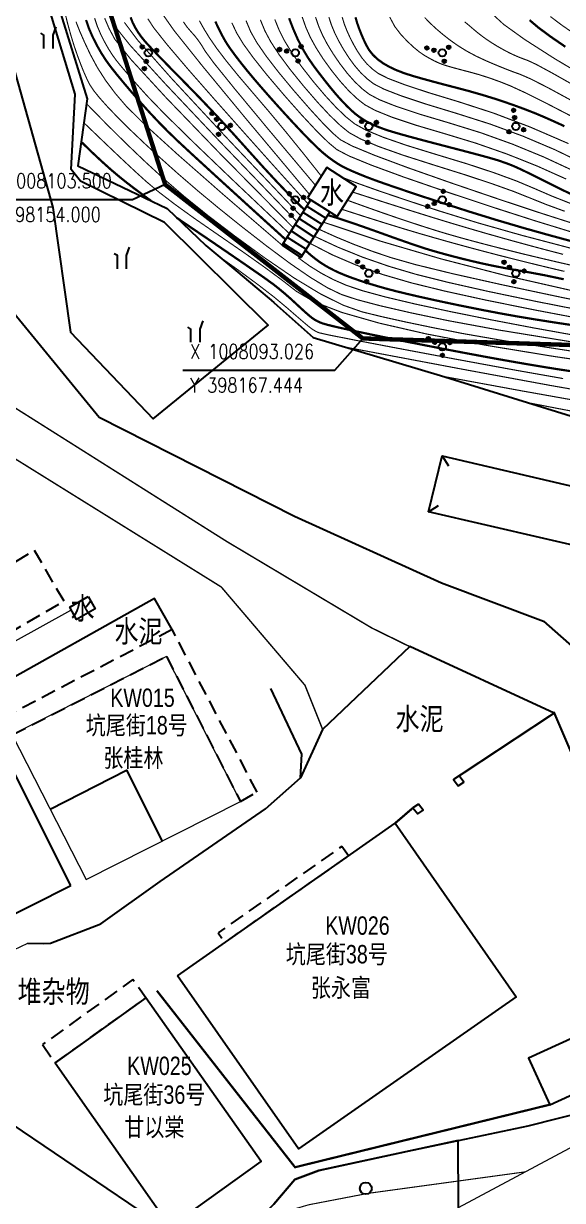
# Model space of a CAD drawing. Extents: x 396500 to 398250, y 1005980 to 1008200.
# Drawn here: x 398144.4 to 398181, y 1008034.4 to 1008114.5 of the extents above; entities that cross this region are included whole.
import ezdxf
from ezdxf.enums import TextEntityAlignment as Align

# ---------------------------------------------------------------- set-up
doc = ezdxf.new("R2010")
doc.units = 0
doc.header["$LTSCALE"] = 0.5
doc.linetypes.add('X3', pattern=[5, 4, -1])
doc.linetypes.add('X5', pattern=[3, 2, -1])
doc.layers.get('0').update_dxf_attribs({"linetype": 'CONTINUOUS'})
doc.layers.add('ASSIST', color=7, linetype='CONTINUOUS', plot=False)
for name, color, linetype in [('DGX', 2, 'CONTINUOUS'), ('DLSS', 4, 'CONTINUOUS'), ('DMTZ', 3, 'CONTINUOUS'), ('JMD', 6, 'CONTINUOUS'), ('SXSS', 5, 'CONTINUOUS'), ('ZBTZ', 3, 'CONTINUOUS'), ('权属人', 160, 'CONTINUOUS'), ('用地红线', 1, 'CONTINUOUS'), ('编号', 90, 'CONTINUOUS'), ('门牌号', 1, 'CONTINUOUS')]:
    doc.layers.add(name, color=color, linetype=linetype)
doc.styles.add('HZ', font='rs.shx', dxfattribs={"width": 0.8, "bigfont": 'hztxt.shx'})
doc.styles.add('细等线体', font='长等线体_0.TTF', dxfattribs={"width": 0.8})
doc.linetypes.add('10421', pattern='A,2,[150,AAA.SHX,S=1,R=0,X=0,Y=1],1e-11', length=2)
doc.linetypes.add('10422', pattern='A,2,[150,AAA.SHX,S=1,R=0,X=0,Y=1],2,[177,AAA.SHX,S=1,R=0,X=0,Y=0.8],1e-09', length=4)
doc.linetypes.add('1161', pattern='A,0,[149,AAA.SHX,S=0.15,R=0,X=0,Y=0],-1.6', length=1.6)
doc.linetypes.add('443', pattern='A,5,[169,AAA.SHX,S=0.83,R=0,X=0,Y=0],5', length=10)

# ---------------------------------------------------------------- blocks, each defined once
blk = doc.blocks.new('*U110')
at = {"linetype": 'Continuous'}
for points in [[(-0.25, 2.2), (-0.24, 2.12), (-0.24, 2.28)], [(-0.24, 2.28), (-0.2, 2.05), (-0.2, 2.35)], [(-0.2, 2.05), (-0.24, 2.28), (-0.24, 2.12)], [(-0.2, 2.35), (-0.15, 2), (-0.15, 2.4)], [(-0.15, 2), (-0.2, 2.35), (-0.2, 2.05)], [(-0.15, 2.4), (-0.08, 1.96), (-0.08, 2.44)], [(-0.08, 1.96), (-0.15, 2.4), (-0.15, 2)], [(-0.08, 2.44), (0, 1.95), (0, 2.45)], [(0, 1.95), (-0.08, 2.44), (-0.08, 1.96)], [(0, 2.45), (0.08, 1.96), (0.08, 2.44)], [(0.08, 1.96), (0, 2.45), (0, 1.95)], [(0.08, 2.44), (0.15, 2), (0.15, 2.4)], [(0.15, 2), (0.08, 2.44), (0.08, 1.96)], [(0.15, 2.4), (0.2, 2.05), (0.2, 2.35)], [(0.2, 2.05), (0.15, 2.4), (0.15, 2)], [(0.2, 2.35), (0.24, 2.12), (0.24, 2.28)], [(0.24, 2.12), (0.2, 2.35), (0.2, 2.05)], [(0.25, 2.2), (0.24, 2.28), (0.24, 2.12)]]:
    blk.add_solid(points, dxfattribs=at)
blk = doc.blocks.new('*U109')
at = {"linetype": 'Continuous'}
for points in [[(-0.25, 1.2), (-0.24, 1.12), (-0.24, 1.28)], [(-0.24, 1.28), (-0.2, 1.05), (-0.2, 1.35)], [(-0.2, 1.05), (-0.24, 1.28), (-0.24, 1.12)], [(-0.2, 1.35), (-0.15, 1), (-0.15, 1.4)], [(-0.15, 1), (-0.2, 1.35), (-0.2, 1.05)], [(-0.15, 1.4), (-0.08, 0.96), (-0.08, 1.44)], [(-0.08, 0.96), (-0.15, 1.4), (-0.15, 1)], [(-0.08, 1.44), (0, 0.95), (0, 1.45)], [(0, 0.95), (-0.08, 1.44), (-0.08, 0.96)], [(0, 1.45), (0.08, 0.96), (0.08, 1.44)], [(0.08, 0.96), (0, 1.45), (0, 0.95)], [(0.08, 1.44), (0.15, 1), (0.15, 1.4)], [(0.15, 1), (0.08, 1.44), (0.08, 0.96)], [(0.15, 1.4), (0.2, 1.05), (0.2, 1.35)], [(0.2, 1.05), (0.15, 1.4), (0.15, 1)], [(0.2, 1.35), (0.24, 1.12), (0.24, 1.28)], [(0.24, 1.12), (0.2, 1.35), (0.2, 1.05)], [(0.25, 1.2), (0.24, 1.28), (0.24, 1.12)]]:
    blk.add_solid(points, dxfattribs=at)
blk = doc.blocks.new('*U108')
at = {"linetype": 'Continuous'}
for points in [[(-1.25, -0.6), (-1.24, -0.68), (-1.24, -0.52)], [(-1.24, -0.52), (-1.2, -0.75), (-1.2, -0.45)], [(-1.2, -0.75), (-1.24, -0.52), (-1.24, -0.68)], [(-1.2, -0.45), (-1.15, -0.8), (-1.15, -0.4)], [(-1.15, -0.8), (-1.2, -0.45), (-1.2, -0.75)], [(-1.15, -0.4), (-1.08, -0.84), (-1.08, -0.36)], [(-1.08, -0.84), (-1.15, -0.4), (-1.15, -0.8)], [(-1.08, -0.36), (-1, -0.85), (-1, -0.35)], [(-1, -0.85), (-1.08, -0.36), (-1.08, -0.84)], [(-1, -0.35), (-0.92, -0.84), (-0.92, -0.36)], [(-0.92, -0.84), (-1, -0.35), (-1, -0.85)], [(-0.92, -0.36), (-0.85, -0.8), (-0.85, -0.4)], [(-0.85, -0.8), (-0.92, -0.36), (-0.92, -0.84)], [(-0.85, -0.4), (-0.8, -0.75), (-0.8, -0.45)], [(-0.8, -0.75), (-0.85, -0.4), (-0.85, -0.8)], [(-0.8, -0.45), (-0.76, -0.68), (-0.76, -0.52)], [(-0.76, -0.68), (-0.8, -0.45), (-0.8, -0.75)], [(-0.75, -0.6), (-0.76, -0.52), (-0.76, -0.68)]]:
    blk.add_solid(points, dxfattribs=at)
blk = doc.blocks.new('*U107')
at = {"linetype": 'Continuous'}
for points in [[(0.75, -0.6), (0.76, -0.68), (0.76, -0.52)], [(0.76, -0.52), (0.8, -0.75), (0.8, -0.45)], [(0.8, -0.75), (0.76, -0.52), (0.76, -0.68)], [(0.8, -0.45), (0.85, -0.8), (0.85, -0.4)], [(0.85, -0.8), (0.8, -0.45), (0.8, -0.75)], [(0.85, -0.4), (0.92, -0.84), (0.92, -0.36)], [(0.92, -0.84), (0.85, -0.4), (0.85, -0.8)], [(0.92, -0.36), (1, -0.85), (1, -0.35)], [(1, -0.85), (0.92, -0.36), (0.92, -0.84)], [(1, -0.35), (1.08, -0.84), (1.08, -0.36)], [(1.08, -0.84), (1, -0.35), (1, -0.85)], [(1.08, -0.36), (1.15, -0.8), (1.15, -0.4)], [(1.15, -0.8), (1.08, -0.36), (1.08, -0.84)], [(1.15, -0.4), (1.2, -0.75), (1.2, -0.45)], [(1.2, -0.75), (1.15, -0.4), (1.15, -0.8)], [(1.2, -0.45), (1.24, -0.68), (1.24, -0.52)], [(1.24, -0.68), (1.2, -0.45), (1.2, -0.75)], [(1.25, -0.6), (1.24, -0.52), (1.24, -0.68)]]:
    blk.add_solid(points, dxfattribs=at)
blk = doc.blocks.new('gc160')
for centre, radius in [((0, 2.2), 0.25), ((0, 0), 0.5), ((0, 1.2), 0.25), ((-1, -0.6), 0.25), ((1, -0.6), 0.25)]:
    blk.add_circle(centre, radius)
at = {"linetype": 'Continuous'}
for name in ['*U110', '*U109', '*U108', '*U107']:
    blk.add_blockref(name, (0, 0), dxfattribs=at)
blk = doc.blocks.new('gc246')
at = {"flags": 128}
for points in [[(1.22, 3.35), (0.81, 2.22), (0.81, 0.42)], [(-0.39, 0.42), (-0.39, 2.22), (-0.83, 2.47)]]:
    blk.add_lwpolyline(points, dxfattribs=at)
blk = doc.blocks.new('gc326')
blk.add_circle((0, 0), 0.8)

msp = doc.modelspace()

# ---------------------------------------------------------------- linework, layer by layer
at = {"layer": 'ASSIST', "linetype": '1161', "flags": 128}
for points in [[(398216.705, 1008200), (398212.651, 1008194.876), (398210.704, 1008192.98), (398209.04, 1008191.557), (398201.097, 1008184.784), (398196.587, 1008181.774), (398194.58, 1008180.802), (398187.978, 1008178.623), (398186.739, 1008177.766), (398185.526, 1008176.671), (398181.653, 1008171.569), (398180.152, 1008168.906), (398177.324, 1008166.139), (398171.417, 1008161.679), (398168.251, 1008159.176), (398160.484, 1008152.8), (398158.629, 1008151.278), (398156.078, 1008149.446), (398153.304, 1008147.532), (398151.027, 1008146.028), (398150.022, 1008145.363), (398148.582, 1008144.135), (398145.728, 1008141.519), (398144.449, 1008140.05), (398143.396, 1008138.776), (398141.09, 1008135.585), (398139.553, 1008132.764), (398138.57, 1008130.702), (398138.009, 1008129.245), (398137.855, 1008128.442), (398138.261, 1008126.37), (398139.118, 1008123.8), (398140.316, 1008122.571), (398141.629, 1008121.756), (398142.617, 1008121.535), (398144.433, 1008123.008), (398145.863, 1008118.405), (398146.667, 1008115.815), (398148.684, 1008109.323), (398148.059, 1008104.783), (398154.146, 1008101.865), (398156.766, 1008099.342), (398158.798, 1008097.643), (398160.232, 1008096.445), (398161.211, 1008095.627), (398162.435, 1008094.543), (398164.062, 1008093.083), (398172.744, 1008090.495), (398186.538, 1008086.219), (398189.009, 1008089.427), (398197.806, 1008091.264), (398207.339, 1008087.566), (398208.075, 1008081.941), (398214.2, 1008078.443), (398215.429, 1008076.239), (398216.871, 1008076.723), (398218.266, 1008077.861), (398219.14, 1008075.643), (398217.745, 1008074.505), (398216.629, 1008074.088), (398220.412, 1008067.307), (398222.536, 1008062.541), (398224.211, 1008058.784), (398226.599, 1008056.4), (398227.914, 1008055.087), (398228.297, 1008054.705), (398229.691, 1008053.313), (398230.39, 1008052.616), (398231.171, 1008051.836), (398236.561, 1008046.456), (398241.976, 1008042.394), (398244.633, 1008040.525), (398247.818, 1008038.295), (398249.935, 1008037.459), (398250, 1008039.876)], [(398250, 1008029.204), (398250, 1008029.204), (398247.439, 1008030.64), (398246.136, 1008031.353), (398245.174, 1008031.842), (398243.374, 1008032.507), (398241.734, 1008032.765), (398240.545, 1008032.871), (398238.665, 1008033.079), (398237.058, 1008033.492), (398232.685, 1008035.739), (398230.967, 1008037.1), (398229.25, 1008039.153), (398228.462, 1008041.432), (398227.865, 1008044.135), (398227.34, 1008045.656), (398222.859, 1008049.906), (398219.879, 1008051.666), (398217.808, 1008053.028), (398215.791, 1008054.496), (398213.346, 1008056.482), (398210.823, 1008058.071), (398206.62, 1008058.955), (398203.368, 1008060.059), (398198.873, 1008061.49), (398196.678, 1008061.13), (398195.617, 1008060.59), (398194.682, 1008059.995), (398193.893, 1008059.259), (398193.543, 1008058.891), (398193.278, 1008058.358), (398193.162, 1008056.925), (398193.534, 1008054.236), (398194.937, 1008050.574), (398195.654, 1008047.758), (398195.553, 1008046.991), (398195.152, 1008046.2), (398193.901, 1008045.77), (398192.505, 1008044.14), (398191.229, 1008043.037), (398194.485, 1008040.838), (398203.25, 1008029.709), (398203.05, 1008026.98), (398198.84, 1008019.837), (398184.878, 1008014.428), (398179.909, 1008015.305), (398175.878, 1008017.179), (398174.009, 1008018.592), (398173.959, 1008033.883), (398173.937, 1008038.445), (398164.448, 1008036.402), (398162.815, 1008035.79), (398161.396, 1008034.12), (398158.745, 1008031.52), (398153.078, 1008025.174), (398148.398, 1008020.817), (398140.796, 1008013.669), (398134.18, 1008009.874), (398130.27, 1008006.914), (398128.683, 1008005.608), (398125.65, 1008005.655), (398121.828, 1008007.46), (398116.376, 1008010.023), (398113.44, 1008011.324), (398111.332, 1008011.876), (398110.067, 1008011.791), (398108.917, 1008011.365), (398106.156, 1008007.471), (398104.47, 1008004.014), (398102.859, 1008001.62), (398102.651, 1008001.311), (398111.848, 1008000.848), (398118.342, 1008000)]]:
    msp.add_lwpolyline(points, dxfattribs=at)
msp.add_lwpolyline([(398140.948, 1008120.86), (398141.566, 1008118.957), (398146.362, 1008101.943), (398147.554, 1008093.455), (398153.188, 1008087.558), (398161.017, 1008093.937), (398153.946, 1008100.924), (398148.249, 1008103.732), (398147.594, 1008104.526), (398147.886, 1008109.648), (398144.258, 1008121.653)], close=True, dxfattribs=at)
at = {"layer": 'ASSIST', "linetype": 'Continuous', "flags": 128}
msp.add_lwpolyline([(398161.952, 1008099.376), (398163.913, 1008102.459), (398165.203, 1008101.639), (398163.23, 1008098.544)], close=True, dxfattribs=at)
at = {"layer": 'DGX', "linetype": 'Continuous', "const_width": 0.075, "flags": 128}
for points in [[(398181.605, 1008092.801), (398176.735, 1008093.594), (398173.236, 1008094.24), (398170.672, 1008094.779), (398168.609, 1008095.256), (398167.047, 1008095.669), (398165.987, 1008096.02), (398165.062, 1008096.465), (398163.906, 1008097.163), (398162.519, 1008098.115), (398160.901, 1008099.319), (398159.225, 1008100.624), (398157.665, 1008101.876), (398156.22, 1008103.076), (398154.892, 1008104.222), (398153.682, 1008105.302), (398152.596, 1008106.299), (398151.633, 1008107.214), (398150.793, 1008108.047), (398150.09, 1008108.781), (398149.536, 1008109.4), (398149.131, 1008109.904), (398148.875, 1008110.292), (398148.686, 1008110.664), (398148.483, 1008111.119), (398148.265, 1008111.657), (398148.033, 1008112.278), (398147.798, 1008112.964), (398147.573, 1008113.7), (398147.359, 1008114.483), (398147.154, 1008115.316)], [(398161.952, 1008099.376), (398157.908, 1008102.861), (398154.794, 1008105.597), (398152.611, 1008107.585), (398151.359, 1008108.825), (398150.615, 1008109.694), (398149.958, 1008110.572), (398149.389, 1008111.459), (398148.908, 1008112.355), (398148.507, 1008113.202), (398148.183, 1008113.943), (398147.935, 1008114.578)], [(398149.2, 1008114.823), (398149.383, 1008114.271), (398149.616, 1008113.728), (398149.876, 1008113.212), (398150.14, 1008112.743), (398150.408, 1008112.32), (398150.681, 1008111.944), (398151.018, 1008111.529), (398151.48, 1008110.988), (398152.065, 1008110.323), (398152.775, 1008109.532), (398153.959, 1008108.306), (398155.966, 1008106.335), (398158.797, 1008103.62), (398162.451, 1008100.161)], [(398149.885, 1008114.818), (398150.182, 1008114.126), (398150.574, 1008113.391), (398151.663, 1008112.022), (398154.049, 1008109.428), (398157.73, 1008105.609), (398162.708, 1008100.564)], [(398150.518, 1008114.618), (398150.708, 1008114.113), (398151.633, 1008112.958), (398153.984, 1008110.382), (398157.761, 1008106.386), (398162.964, 1008100.968)], [(398151.228, 1008114.531), (398152.129, 1008113.326), (398154.428, 1008110.731), (398158.126, 1008106.746), (398163.221, 1008101.371)], [(398163.732, 1008102.175), (398162.594, 1008103.431), (398161.167, 1008105.019), (398159.451, 1008106.941), (398157.447, 1008109.195), (398155.546, 1008111.36), (398154.142, 1008113.012), (398153.234, 1008114.153), (398152.822, 1008114.783)], [(398163.828, 1008102.819), (398159.581, 1008107.88), (398156.501, 1008111.608), (398154.589, 1008114.004), (398153.845, 1008115.068)], [(398164.226, 1008103.446), (398161.09, 1008107.173), (398158.792, 1008109.94), (398157.33, 1008111.75), (398156.706, 1008112.6), (398156.491, 1008112.962), (398156.259, 1008113.303), (398156.008, 1008113.625), (398155.739, 1008113.926), (398155.476, 1008114.234), (398155.243, 1008114.574)], [(398164.625, 1008104.074), (398163.385, 1008105.635), (398162.197, 1008107.1), (398161.059, 1008108.468), (398159.973, 1008109.738), (398158.993, 1008110.887), (398158.176, 1008111.891), (398157.52, 1008112.75), (398157.026, 1008113.464), (398156.645, 1008114.081), (398156.329, 1008114.648)], [(398181.888, 1008113.723), (398180.943, 1008114.378), (398180.212, 1008114.933)], [(398193.961, 1008090.461), (398187.07, 1008091.396), (398181.495, 1008092.189), (398177.236, 1008092.842), (398174.293, 1008093.352), (398172.147, 1008093.775), (398170.281, 1008094.164), (398168.694, 1008094.518), (398167.387, 1008094.838), (398166.097, 1008095.295), (398164.562, 1008096.061), (398162.783, 1008097.136), (398160.759, 1008098.52), (398158.726, 1008100.006), (398156.918, 1008101.386), (398155.334, 1008102.661), (398153.975, 1008103.83), (398152.707, 1008104.991), (398151.395, 1008106.242), (398150.04, 1008107.582), (398148.641, 1008109.012)], [(398192.463, 1008090.148), (398186.069, 1008090.985), (398180.489, 1008091.794), (398175.723, 1008092.577), (398171.77, 1008093.333), (398168.558, 1008094.07), (398166.015, 1008094.799), (398164.141, 1008095.517), (398162.936, 1008096.227), (398161.952, 1008096.994), (398160.744, 1008097.886), (398159.311, 1008098.903), (398157.653, 1008100.045), (398156.017, 1008101.177), (398154.65, 1008102.162), (398153.552, 1008103.002), (398152.723, 1008103.695), (398151.935, 1008104.412), (398150.963, 1008105.32), (398149.805, 1008106.421), (398148.462, 1008107.713)], [(398181.548, 1008099.18), (398178.244, 1008100.049), (398175.271, 1008100.892), (398172.628, 1008101.708), (398170.356, 1008102.453), (398168.496, 1008103.084), (398167.048, 1008103.601), (398166.012, 1008104.004)], [(398181.881, 1008096.233), (398177.192, 1008097.299), (398172.775, 1008098.439), (398168.63, 1008099.654), (398164.758, 1008100.942)], [(398183.118, 1008094.782), (398179.236, 1008095.546), (398175.93, 1008096.237), (398173.198, 1008096.854), (398171.042, 1008097.397), (398169.209, 1008097.939), (398167.449, 1008098.551), (398165.761, 1008099.233), (398164.146, 1008099.985)], [(398185.461, 1008094.923), (398181.027, 1008095.809), (398176.884, 1008096.687), (398173.558, 1008097.433), (398171.047, 1008098.047), (398169.352, 1008098.529), (398168.081, 1008098.961), (398166.84, 1008099.428), (398165.631, 1008099.929), (398164.452, 1008100.463)], [(398183.083, 1008094.218), (398179.186, 1008094.956), (398175.83, 1008095.633), (398173.016, 1008096.251), (398170.743, 1008096.809), (398168.81, 1008097.374), (398167.015, 1008098.011), (398165.358, 1008098.722), (398163.84, 1008099.506)], [(398181.076, 1008090.295), (398177.762, 1008090.88), (398173.673, 1008091.633), (398169.74, 1008092.373), (398166.893, 1008092.916), (398165.134, 1008093.263), (398164.461, 1008093.414), (398164.333, 1008093.47), (398164.207, 1008093.535), (398164.083, 1008093.608), (398163.961, 1008093.689), (398163.765, 1008093.842), (398163.418, 1008094.133), (398162.92, 1008094.561), (398162.271, 1008095.126), (398161.422, 1008095.832), (398160.324, 1008096.682), (398158.978, 1008097.676), (398157.383, 1008098.814)], [(398196.926, 1008091.08), (398193.911, 1008091.428), (398190.898, 1008091.818), (398187.887, 1008092.251), (398184.879, 1008092.727), (398181.911, 1008093.232), (398179.02, 1008093.752), (398176.206, 1008094.288), (398173.47, 1008094.839), (398171.001, 1008095.371), (398168.988, 1008095.848), (398167.433, 1008096.271), (398166.335, 1008096.64), (398165.477, 1008097.014), (398164.643, 1008097.452), (398163.833, 1008097.955), (398163.047, 1008098.522)], [(398190.205, 1008088.596), (398188.945, 1008088.664), (398187.802, 1008088.734), (398186.777, 1008088.806), (398185.868, 1008088.881), (398184.012, 1008089.158), (398180.142, 1008089.84), (398174.26, 1008090.925), (398166.365, 1008092.415)], [(398189.077, 1008088.272), (398188.283, 1008088.185), (398187.545, 1008088.131), (398186.863, 1008088.112), (398186.237, 1008088.126), (398184.955, 1008088.295), (398182.306, 1008088.737), (398178.291, 1008089.453), (398172.908, 1008090.444)], [(398188.92, 1008087.853), (398188.309, 1008087.647), (398187.745, 1008087.499), (398187.228, 1008087.409), (398186.758, 1008087.377), (398186.279, 1008087.388), (398185.732, 1008087.427), (398185.118, 1008087.494), (398184.436, 1008087.588), (398183.54, 1008087.736), (398182.283, 1008087.963), (398180.664, 1008088.269), (398178.684, 1008088.654)]]:
    msp.add_lwpolyline(points, dxfattribs=at)
for points, elevation in [([(398176.22, 1008115.143), (398177.034, 1008114.397), (398178.452, 1008113.377), (398180.475, 1008112.082), (398183.103, 1008110.513)], 37), ([(398158.539, 1008114.507), (398158.863, 1008113.817), (398159.316, 1008113.07), (398160.01, 1008112.111), (398160.945, 1008110.938), (398162.122, 1008109.552), (398163.317, 1008108.203), (398164.307, 1008107.143), (398165.092, 1008106.37), (398165.671, 1008105.885), (398166.497, 1008105.449), (398168.022, 1008104.822), (398170.246, 1008104.004), (398173.168, 1008102.996), (398176.283, 1008101.959), (398179.085, 1008101.058), (398181.575, 1008100.292)], 30.5), ([(398159.502, 1008114.656), (398159.823, 1008113.89), (398160.249, 1008113.143), (398160.883, 1008112.225), (398161.723, 1008111.135), (398162.771, 1008109.874), (398163.832, 1008108.657), (398164.712, 1008107.696), (398165.409, 1008106.993), (398165.925, 1008106.547), (398166.717, 1008106.124), (398168.245, 1008105.491), (398170.507, 1008104.647), (398173.505, 1008103.592), (398176.689, 1008102.506), (398179.513, 1008101.569), (398181.975, 1008100.781)], 31), ([(398160.479, 1008114.706), (398160.784, 1008113.963), (398161.183, 1008113.216), (398161.755, 1008112.339), (398162.501, 1008111.333), (398163.421, 1008110.197), (398164.369, 1008109.099), (398165.203, 1008108.204), (398165.922, 1008107.514), (398166.526, 1008107.027), (398167.294, 1008106.602), (398168.505, 1008106.095), (398170.16, 1008105.506), (398172.258, 1008104.835), (398174.408, 1008104.161), (398176.22, 1008103.561), (398177.693, 1008103.035), (398178.828, 1008102.584), (398179.901, 1008102.15), (398181.187, 1008101.679)], 31.5), ([(398161.46, 1008114.735), (398161.745, 1008114.036), (398162.117, 1008113.288), (398162.628, 1008112.453), (398163.279, 1008111.53), (398164.07, 1008110.52), (398164.892, 1008109.548), (398165.637, 1008108.743), (398166.305, 1008108.103), (398166.895, 1008107.629), (398167.659, 1008107.204), (398168.843, 1008106.714), (398170.45, 1008106.157), (398172.478, 1008105.534), (398174.572, 1008104.898), (398176.377, 1008104.302), (398177.893, 1008103.746), (398179.12, 1008103.23), (398180.282, 1008102.726), (398181.603, 1008102.202)], 32), ([(398181.283, 1008103.874), (398179.292, 1008104.766), (398177.247, 1008105.579), (398175.146, 1008106.313), (398172.991, 1008106.968), (398171.015, 1008107.552), (398169.454, 1008108.075), (398168.307, 1008108.537), (398167.574, 1008108.937), (398167.039, 1008109.36), (398166.482, 1008109.892), (398165.906, 1008110.531), (398165.308, 1008111.278), (398164.744, 1008112.061), (398164.267, 1008112.807), (398163.878, 1008113.515), (398163.577, 1008114.186), (398163.326, 1008114.9)], 33), ([(398181.834, 1008104.411), (398179.748, 1008105.379), (398177.628, 1008106.25), (398175.473, 1008107.025), (398173.283, 1008107.703), (398171.291, 1008108.296), (398169.726, 1008108.817), (398168.591, 1008109.266), (398167.884, 1008109.643), (398167.39, 1008110.028), (398166.894, 1008110.502), (398166.397, 1008111.064), (398165.897, 1008111.714), (398165.431, 1008112.394), (398165.034, 1008113.046), (398164.706, 1008113.669), (398164.448, 1008114.264), (398164.232, 1008114.896)], 33.5), ([(398182.607, 1008104.862), (398180.511, 1008105.872), (398178.344, 1008106.791), (398176.106, 1008107.617), (398173.799, 1008108.35), (398171.691, 1008108.991), (398170.054, 1008109.538), (398168.888, 1008109.991), (398168.193, 1008110.35), (398167.742, 1008110.697), (398167.306, 1008111.112), (398166.888, 1008111.597), (398166.486, 1008112.15), (398166.117, 1008112.728), (398165.8, 1008113.285), (398165.534, 1008113.824), (398165.319, 1008114.342), (398165.138, 1008114.892)], 34), ([(398181.446, 1008106.284), (398178.839, 1008107.411), (398176.351, 1008108.359), (398173.98, 1008109.129), (398171.904, 1008109.76), (398170.299, 1008110.291), (398169.165, 1008110.723), (398168.503, 1008111.057), (398168.093, 1008111.365), (398167.718, 1008111.723), (398167.379, 1008112.13), (398167.075, 1008112.586), (398166.804, 1008113.061), (398166.567, 1008113.525), (398166.362, 1008113.978), (398166.19, 1008114.42), (398166.045, 1008114.888)], 34.5), ([(398169.281, 1008114.891), (398169.63, 1008114.243), (398170.053, 1008113.691), (398170.499, 1008113.225), (398170.919, 1008112.832), (398171.311, 1008112.512), (398171.678, 1008112.266), (398172.015, 1008112.073), (398172.32, 1008111.912), (398172.595, 1008111.782), (398172.837, 1008111.685), (398173.122, 1008111.591), (398173.522, 1008111.474), (398174.036, 1008111.334), (398174.666, 1008111.17), (398175.357, 1008110.978), (398176.056, 1008110.756), (398176.763, 1008110.502), (398177.478, 1008110.218), (398178.469, 1008109.762), (398180.002, 1008108.996), (398182.079, 1008107.92)], 35.5), ([(398171.654, 1008114.871), (398172.021, 1008114.491), (398172.433, 1008114.106), (398172.89, 1008113.717), (398173.393, 1008113.322), (398173.939, 1008112.937), (398174.527, 1008112.575), (398175.159, 1008112.237), (398175.833, 1008111.922), (398176.5, 1008111.637), (398177.111, 1008111.387), (398177.667, 1008111.173), (398178.167, 1008110.994), (398178.876, 1008110.685), (398180.062, 1008110.08), (398181.722, 1008109.179)], 36), ([(398174.375, 1008114.575), (398174.65, 1008114.35), (398174.954, 1008114.089), (398175.275, 1008113.82), (398175.601, 1008113.569), (398175.929, 1008113.334), (398176.262, 1008113.117), (398176.59, 1008112.917), (398176.904, 1008112.736), (398177.203, 1008112.573), (398177.489, 1008112.428), (398177.772, 1008112.296), (398178.064, 1008112.171), (398178.365, 1008112.053), (398178.675, 1008111.942), (398179.247, 1008111.675), (398180.332, 1008111.089), (398181.932, 1008110.185)], 36.5), ([(398178.518, 1008036.311), (398167.831, 1008034.849), (398163.781, 1008034.071), (398161.849, 1008033.511), (398160.077, 1008032.61), (398158.936, 1008031.736)], 29)]:
    msp.add_lwpolyline(points, dxfattribs=dict(at, elevation=elevation))
at = {"layer": 'DGX', "color": 3, "linetype": 'Continuous', "lineweight": -2, "const_width": 0.15, "flags": 128}
for points in [[(398148.618, 1008114.696), (398148.817, 1008114.118), (398149.071, 1008113.535), (398149.359, 1008112.967), (398149.663, 1008112.435), (398149.983, 1008111.939), (398150.319, 1008111.48), (398150.698, 1008111.005), (398151.148, 1008110.46), (398151.669, 1008109.846), (398152.261, 1008109.162), (398152.895, 1008108.454), (398153.539, 1008107.768), (398154.194, 1008107.103), (398154.86, 1008106.46), (398155.822, 1008105.567), (398157.365, 1008104.152), (398159.489, 1008102.215), (398162.194, 1008099.757)], [(398151.648, 1008114.881), (398151.799, 1008114.498), (398151.978, 1008114.155), (398152.182, 1008113.824), (398152.41, 1008113.507), (398152.663, 1008113.202), (398153.03, 1008112.805), (398153.602, 1008112.207), (398154.379, 1008111.41), (398155.36, 1008110.413), (398156.442, 1008109.302), (398157.521, 1008108.164), (398158.596, 1008106.998), (398159.669, 1008105.804), (398160.71, 1008104.647), (398161.692, 1008103.589), (398162.614, 1008102.632), (398163.478, 1008101.775)], [(398148.283, 1008106.414), (398149.009, 1008105.71), (398149.668, 1008105.091), (398150.258, 1008104.56), (398150.78, 1008104.115), (398151.287, 1008103.706), (398151.831, 1008103.284), (398152.412, 1008102.849), (398153.03, 1008102.4)], [(398154.78, 1008101.24), (398157.377, 1008099.475), (398159.34, 1008098.131), (398160.67, 1008097.208), (398161.365, 1008096.708), (398161.744, 1008096.408), (398162.127, 1008096.089), (398162.514, 1008095.75), (398162.903, 1008095.391), (398163.265, 1008095.055), (398163.568, 1008094.781), (398163.811, 1008094.571), (398163.995, 1008094.424), (398164.155, 1008094.314), (398164.327, 1008094.215), (398164.509, 1008094.128), (398164.703, 1008094.053), (398164.994, 1008093.967), (398165.471, 1008093.848), (398166.134, 1008093.696), (398166.981, 1008093.512), (398167.984, 1008093.3), (398169.113, 1008093.069), (398170.367, 1008092.817), (398171.748, 1008092.546), (398173.143, 1008092.275), (398174.441, 1008092.028), (398175.643, 1008091.804), (398176.747, 1008091.603), (398177.788, 1008091.419), (398178.795, 1008091.245), (398179.769, 1008091.083), (398180.711, 1008090.932), (398181.719, 1008090.781)], [(398165.064, 1008101.421), (398165.695, 1008101.229), (398166.482, 1008100.97), (398167.426, 1008100.644), (398168.527, 1008100.252), (398169.61, 1008099.862), (398170.502, 1008099.548), (398171.202, 1008099.307), (398171.71, 1008099.141), (398172.144, 1008099.01), (398172.621, 1008098.873), (398173.142, 1008098.729), (398173.705, 1008098.58), (398174.283, 1008098.433), (398174.845, 1008098.296), (398175.393, 1008098.168), (398175.925, 1008098.051), (398176.497, 1008097.933), (398177.162, 1008097.806), (398177.921, 1008097.669), (398178.774, 1008097.522), (398179.809, 1008097.329), (398181.114, 1008097.054)], [(398181.813, 1008093.915), (398180.394, 1008094.128), (398179.084, 1008094.335), (398177.883, 1008094.537), (398176.791, 1008094.733), (398175.767, 1008094.928), (398174.772, 1008095.124), (398173.804, 1008095.321), (398172.865, 1008095.519), (398171.978, 1008095.712), (398171.167, 1008095.894), (398170.434, 1008096.065), (398169.778, 1008096.224), (398169.163, 1008096.383), (398168.554, 1008096.553), (398167.952, 1008096.734), (398167.357, 1008096.925), (398166.796, 1008097.118), (398166.3, 1008097.304), (398165.867, 1008097.483), (398165.498, 1008097.655), (398165.175, 1008097.823), (398164.881, 1008097.991), (398164.615, 1008098.158), (398164.378, 1008098.324), (398164.158, 1008098.493), (398163.944, 1008098.666), (398163.736, 1008098.844), (398163.534, 1008099.027)]]:
    msp.add_lwpolyline(points, dxfattribs=at)
for points, elevation in [([(398181.743, 1008099.617), (398180.124, 1008100.056), (398178.39, 1008100.542), (398176.593, 1008101.071), (398174.732, 1008101.644), (398172.808, 1008102.261), (398171.021, 1008102.849), (398169.572, 1008103.338), (398168.46, 1008103.727), (398167.686, 1008104.016), (398167.127, 1008104.243), (398166.659, 1008104.443), (398166.282, 1008104.617), (398165.996, 1008104.765), (398165.751, 1008104.911), (398165.492, 1008105.081), (398165.221, 1008105.275), (398164.938, 1008105.493), (398164.616, 1008105.766), (398164.23, 1008106.127), (398163.778, 1008106.576), (398163.262, 1008107.112), (398162.71, 1008107.701), (398162.15, 1008108.309), (398161.583, 1008108.936), (398161.008, 1008109.581), (398160.462, 1008110.205), (398159.982, 1008110.766), (398159.568, 1008111.264), (398159.219, 1008111.699), (398158.923, 1008112.08), (398158.67, 1008112.416), (398158.457, 1008112.707), (398158.287, 1008112.953), (398158.131, 1008113.198), (398157.965, 1008113.486), (398157.789, 1008113.817), (398157.602, 1008114.192), (398157.414, 1008114.597)], 30), ([(398162.433, 1008114.817), (398162.705, 1008114.109), (398163.013, 1008113.404), (398163.354, 1008112.74), (398163.727, 1008112.116), (398164.133, 1008111.532), (398164.539, 1008110.995), (398164.913, 1008110.514), (398165.254, 1008110.087), (398165.563, 1008109.715), (398165.853, 1008109.383), (398166.137, 1008109.075), (398166.415, 1008108.792), (398166.686, 1008108.532), (398166.957, 1008108.297), (398167.233, 1008108.086), (398167.514, 1008107.899), (398167.801, 1008107.736), (398168.108, 1008107.586), (398168.45, 1008107.44), (398168.826, 1008107.297), (398169.238, 1008107.158), (398169.794, 1008106.99), (398170.605, 1008106.764), (398171.671, 1008106.477), (398172.993, 1008106.131), (398174.296, 1008105.792), (398175.307, 1008105.524), (398176.026, 1008105.329), (398176.453, 1008105.206), (398176.734, 1008105.116), (398177.013, 1008105.02), (398177.293, 1008104.92), (398177.571, 1008104.813), (398177.93, 1008104.659), (398178.449, 1008104.415), (398179.128, 1008104.082), (398179.968, 1008103.659), (398180.856, 1008103.215), (398181.678, 1008102.821)], 32.5), ([(398181.165, 1008107.468), (398180.78, 1008107.647), (398180.33, 1008107.851), (398179.816, 1008108.079), (398179.239, 1008108.324), (398178.602, 1008108.575), (398177.906, 1008108.834), (398177.149, 1008109.099), (398176.354, 1008109.362), (398175.54, 1008109.612), (398174.709, 1008109.85), (398173.859, 1008110.076), (398173.028, 1008110.291), (398172.253, 1008110.498), (398171.534, 1008110.695), (398170.871, 1008110.884), (398170.266, 1008111.077), (398169.721, 1008111.288), (398169.236, 1008111.517), (398168.812, 1008111.764), (398168.444, 1008112.034), (398168.13, 1008112.333), (398167.87, 1008112.663), (398167.664, 1008113.022), (398167.491, 1008113.394), (398167.333, 1008113.764), (398167.19, 1008114.132), (398167.061, 1008114.497), (398166.951, 1008114.884)], 35), ([(398178.794, 1008114.692), (398179.364, 1008114.205), (398180.176, 1008113.599), (398181.228, 1008112.875)], 37.5)]:
    msp.add_lwpolyline(points, dxfattribs=dict(at, elevation=elevation))
at = {"layer": 'DGX', "linetype": 'Continuous', "const_width": 0.075}
for points in [[(398182.13, 1008097.891), (398180.625, 1008098.238), (398179.401, 1008098.525), (398178.457, 1008098.752), (398177.674, 1008098.946), (398176.929, 1008099.133), (398176.223, 1008099.313), (398175.556, 1008099.487), (398174.927, 1008099.654), (398174.337, 1008099.814), (398173.785, 1008099.968), (398173.273, 1008100.115), (398172.74, 1008100.274), (398172.127, 1008100.464), (398171.435, 1008100.685), (398170.664, 1008100.937), (398169.79, 1008101.23), (398168.788, 1008101.576), (398167.66, 1008101.975), (398166.405, 1008102.427)], [(398181.071, 1008098.75), (398180.005, 1008099.027), (398178.929, 1008099.314), (398177.842, 1008099.61), (398176.746, 1008099.916), (398175.64, 1008100.231), (398174.523, 1008100.557), (398173.396, 1008100.892), (398172.133, 1008101.278), (398170.606, 1008101.755), (398168.815, 1008102.324), (398166.76, 1008102.985)], [(398181.164, 1008097.59), (398180.003, 1008097.865), (398178.852, 1008098.145), (398177.718, 1008098.427), (398176.6, 1008098.712), (398175.5, 1008099), (398174.417, 1008099.29), (398173.351, 1008099.583), (398172.302, 1008099.879), (398171.27, 1008100.177), (398170.174, 1008100.505), (398168.933, 1008100.887), (398167.548, 1008101.324), (398166.017, 1008101.817)]]:
    msp.add_lwpolyline(points, dxfattribs=at)
at = {"layer": 'DLSS', "linetype": 'Continuous', "const_width": 0.1, "elevation": 20.922, "flags": 128}
msp.add_lwpolyline([(398114.314, 1008115.141), (398124.71, 1008104.446), (398143.738, 1008088.333), (398158.189, 1008079.209), (398168.066, 1008073.317), (398170.643, 1008072.054)], dxfattribs=at)
at = {"layer": 'DLSS', "linetype": 'X3', "const_width": 0.1, "elevation": 20.952, "flags": 128}
msp.add_lwpolyline([(398111.916, 1008113.382), (398122.271, 1008103.546), (398124.403, 1008102.036), (398132.88, 1008093.993), (398142.442, 1008085.676), (398157.816, 1008076.113), (398163.512, 1008069.425), (398164.715, 1008066.417)], dxfattribs=at)
at = {"layer": 'DMTZ', "linetype": '10421', "lineweight": 0}
for points in [[(398186.538, 1008086.219), (398171.228, 1008090.965), (398164.062, 1008093.083), (398161.411, 1008095.461), (398156.766, 1008099.342), (398154.106, 1008101.885), (398148.059, 1008104.783), (398148.684, 1008109.323), (398144.433, 1008123.008)], [(398138.804, 1008066.88), (398138.923, 1008067.401), (398138.762, 1008068.56), (398138.708, 1008069.3), (398138.87, 1008069.727), (398139.615, 1008070.144), (398147.591, 1008074.539)]]:
    msp.add_lwpolyline(points, dxfattribs=at)
at = {"layer": 'DMTZ', "linetype": '10421', "flags": 128}
for points in [[(398134.183, 1008116.566), (398133.167, 1008115.556), (398133.289, 1008113.452), (398135, 1008110.495), (398138.956, 1008104.119), (398139.488, 1008102.363), (398139.838, 1008100.142), (398139.093, 1008099.417), (398137.881, 1008098.856), (398138.014, 1008097.891), (398138.988, 1008097.154), (398139.47, 1008097.229), (398140.672, 1008097.233), (398141.128, 1008097.479), (398143.072, 1008095.542), (398149.516, 1008087.668), (398162.796, 1008080.937), (398172.809, 1008076.393), (398179.734, 1008073.783), (398182.238, 1008071.592), (398184.717, 1008070.337), (398185.382, 1008071.436), (398187.847, 1008073.801), (398190.638, 1008073.93), (398196.369, 1008072.177), (398202.141, 1008069.772), (398204.737, 1008068.182), (398207.947, 1008064.293), (398210.055, 1008062.242), (398212.26, 1008059.059), (398214.987, 1008057.767), (398215.659, 1008056.921), (398218.54, 1008055.524), (398223.652, 1008052.104), (398229.221, 1008046.362), (398232.919, 1008041.678), (398233.929, 1008039.004), (398235.676, 1008037.038), (398237.1, 1008036.326), (398239.702, 1008035.344), (398243.036, 1008033.917), (398243.226, 1008033.59), (398243.374, 1008032.507)], [(398144.663, 1008051.883), (398145.691, 1008051.852), (398146.188, 1008051.878), (398149.625, 1008053.183), (398153.671, 1008056.076), (398160.838, 1008061.022), (398163.211, 1008063.115), (398163.31, 1008064.74), (398161.195, 1008069.192)]]:
    msp.add_lwpolyline(points, dxfattribs=at)
at = {"layer": 'DMTZ', "linetype": '10422', "lineweight": 0}
for points in [[(398132.243, 1008041.759), (398130.524, 1008042.333), (398132.344, 1008044.926), (398133.698, 1008046.972), (398135.692, 1008048.231), (398137.022, 1008048.243), (398144.663, 1008051.883)], [(398173.959, 1008033.883), (398181.861, 1008038.091)]]:
    msp.add_lwpolyline(points, dxfattribs=at)
at = {"layer": 'DMTZ', "linetype": '10421'}
msp.add_lwpolyline([(398161.396, 1008034.12), (398162.815, 1008035.79), (398164.448, 1008036.402), (398170.502, 1008037.719), (398178.689, 1008039.449), (398182.832, 1008040.477), (398186.229, 1008041.443), (398188.532, 1008042.19), (398191.055, 1008042.985), (398191.179, 1008043.037), (398192.505, 1008044.14), (398193.901, 1008045.77), (398195.152, 1008046.2), (398197.141, 1008046.504), (398202.603, 1008043.98), (398205.688, 1008043.523), (398208.634, 1008042.901), (398216.097, 1008040.486), (398217.756, 1008039.566)], dxfattribs=at)
at = {"layer": 'JMD', "linetype": 'Continuous'}
for p, q in [((398163.913, 1008102.459), (398165.203, 1008101.639)), ((398163.376, 1008101.616), (398164.663, 1008100.792)), ((398163.645, 1008102.038), (398164.933, 1008101.215)), ((398162.84, 1008100.772), (398164.123, 1008099.945)), ((398163.108, 1008101.194), (398164.393, 1008100.368)), ((398162.303, 1008099.928), (398163.583, 1008099.098)), ((398162.571, 1008100.35), (398163.853, 1008099.521)), ((398162.035, 1008099.506), (398163.313, 1008098.674)), ((398172.856, 1008085.042), (398173.274, 1008084.36)), ((398171.917, 1008081.233), (398172.599, 1008081.651))]:
    msp.add_line(p, q, dxfattribs=at)
at = {"layer": 'JMD', "linetype": 'Continuous', "flags": 128}
for points in [[(398161.952, 1008099.376), (398163.913, 1008102.459)], [(398165.203, 1008101.639), (398163.23, 1008098.544)], [(398146.175, 1008060.995), (398151.361, 1008063.635), (398153.797, 1008058.823)]]:
    msp.add_lwpolyline(points, dxfattribs=at)
for points in [[(398171.917, 1008081.233), (398172.856, 1008085.042), (398188.47, 1008081.378), (398187.602, 1008077.588)], [(398147.582, 1008055.806), (398143.438, 1008064.081), (398132.795, 1008058.71), (398136.939, 1008050.435)], [(398173.997, 1008063.257), (398173.62, 1008063.009), (398173.941, 1008062.589), (398174.318, 1008062.837)], [(398154.84, 1008049.66), (398169.643, 1008060.033), (398177.889, 1008048.222), (398163.068, 1008037.874)], [(398194.516, 1008047.432), (398193.071, 1008050.597), (398178.722, 1008044.046), (398180.167, 1008040.881)], [(398152.693, 1008048.158), (398146.507, 1008043.718), (398154.349, 1008032.568), (398160.535, 1008037.008)], [(398142.385, 1008019.004), (398152.236, 1008033.7), (398140.69, 1008041.507), (398130.808, 1008026.765)]]:
    msp.add_lwpolyline(points, close=True, dxfattribs=at)
at = {"layer": 'JMD', "linetype": 'X5', "flags": 128}
msp.add_lwpolyline([(398147.118, 1008075.152), (398145.119, 1008078.597), (398134.999, 1008072.692), (398136.998, 1008069.246)], close=True, dxfattribs=at)
at = {"layer": 'JMD', "linetype": 'X5'}
msp.add_lwpolyline([(398159.117, 1008061.516), (398160.257, 1008062.156), (398154.476, 1008073.212), (398142.995, 1008067.209), (398143.602, 1008066.047), (398154.092, 1008071.388)], close=True, dxfattribs=at)
at = {"layer": 'JMD', "linetype": 'Continuous', "lineweight": 0}
msp.add_lwpolyline([(398148.616, 1008056.2), (398159.117, 1008061.516), (398154.092, 1008071.388), (398143.602, 1008066.047)], close=True, dxfattribs=at)
at = {"layer": 'JMD', "color": 6, "linetype": '443', "const_width": 0.15, "flags": 128}
for points in [[(398193.071, 1008050.597), (398191.824, 1008055.217), (398192.068, 1008059), (398183.651, 1008060.122), (398180.474, 1008067.535), (398173.997, 1008063.257)], [(398153.435, 1008048.638), (398162.837, 1008036.622), (398180.167, 1008040.881)]]:
    msp.add_lwpolyline(points, dxfattribs=at)
at = {"layer": 'JMD', "color": 6, "linetype": '443', "const_width": 0.15, "elevation": 24.362, "flags": 128}
msp.add_lwpolyline([(398170.858, 1008061.078), (398169.643, 1008060.033)], dxfattribs=at)
at = {"layer": 'JMD', "linetype": 'Continuous', "elevation": 24.362, "flags": 128}
msp.add_lwpolyline([(398171.226, 1008061.339), (398170.858, 1008061.078), (398171.193, 1008060.669), (398171.562, 1008060.93)], close=True, dxfattribs=at)
at = {"layer": 'JMD', "linetype": 'X5', "flags": 128}
for points, elevation in [([(398166.468, 1008057.808), (398166.017, 1008058.455), (398157.598, 1008052.578), (398158.061, 1008051.917)], 26.471), ([(398145.652, 1008044.971), (398146.507, 1008043.718), (398152.693, 1008048.158), (398151.809, 1008049.39)], 26.952)]:
    msp.add_lwpolyline(points, close=True, dxfattribs=dict(at, elevation=elevation))
at = {"layer": 'SXSS', "color": 5, "linetype": 'Continuous', "flags": 128}
msp.add_lwpolyline([(398163.689, 1008102.602), (398165.702, 1008101.321), (398167.006, 1008103.372), (398164.993, 1008104.652)], close=True, dxfattribs=at)
at = {"layer": 'SXSS', "linetype": 'Continuous', "flags": 128}
msp.add_lwpolyline([(398148.77, 1008075.474), (398149.241, 1008074.635), (398147.978, 1008073.901), (398147.507, 1008074.74)], close=True, dxfattribs=at)
at = {"layer": 'ZBTZ', "linetype": '1161', "flags": 128}
for points in [[(398154.495, 1008073.18), (398153.269, 1008075.33), (398142.25, 1008069.153), (398142.15, 1008068.594), (398143.376, 1008066.444)], [(398180.474, 1008067.535), (398170.643, 1008072.054)]]:
    msp.add_lwpolyline(points, dxfattribs=at)
at = {"layer": 'ZBTZ', "linetype": '1161', "elevation": 20.922, "flags": 128}
for points in [[(398170.643, 1008072.054), (398164.715, 1008066.417)], [(398164.715, 1008066.417), (398163.211, 1008063.115)]]:
    msp.add_lwpolyline(points, dxfattribs=at)
at = {"layer": '用地红线', "linetype": 'Continuous', "const_width": 0.3, "flags": 128}
msp.add_lwpolyline([(398036.822, 1008019.633), (398116.107, 1008119.268), (398148.854, 1008119.581), (398154, 1008103.5), (398167.444, 1008093.026), (398200, 1008092), (398218, 1008084.5), (398221.742, 1008057.06), (398212.215, 1008057.54), (398195.778, 1008045.196), (398194.596, 1008040.96), (398203.34, 1008029.936)], dxfattribs=at)
at = {"layer": '用地红线', "linetype": 'Continuous', "flags": 128}
for points in [[(398154, 1008103.5), (398151.774, 1008102.453), (398141.44, 1008102.453)], [(398167.444, 1008093.026), (398165.531, 1008090.843), (398155.198, 1008090.843)]]:
    msp.add_lwpolyline(points, dxfattribs=at)

# ---------------------------------------------------------------- block references
at = {"layer": 'ZBTZ', "linetype": 'Continuous', "xscale": 0.5, "yscale": 0.5}
for name, p in [('gc246', (398145.948, 1008112.558)), ('gc246', (398150.948, 1008097.558)), ('gc246', (398155.948, 1008092.558)), ('gc326', (398167.651, 1008035.183))]:
    msp.add_blockref(name, p, dxfattribs=at)
at = {"layer": 'ZBTZ', "linetype": 'Continuous', "yscale": 0.5}
for p, xscale, rotation in [((398152.855, 1008112.459), 0.4999999999785437, 166.0524308054519), ((398162.855, 1008112.459), 0.5000000000053032, 77.89544358650484), ((398172.855, 1008112.459), 0.499999999937551, 72.31971190596974), ((398157.855, 1008107.459), 0.4999999999949223, 37.00857569699794), ((398177.855, 1008107.459), 0.4999999999915276, 7.608264410839171), ((398167.855, 1008107.459), 0.5000000000042367, 176.1546677995118), ((398172.855, 1008102.459), 0.5000000000073607, 114.1349528509276), ((398162.855, 1008102.459), 0.5000000000192047, 165.1899777172166), ((398167.855, 1008097.459), 0.4999999999938455, 43.99060030019307), ((398177.855, 1008097.459), 0.5000000000369944, 46.52851955113974), ((398172.855, 1008092.459), 0.4999999999555119, 59.48728903923366)]:
    msp.add_blockref('gc160', p, dxfattribs=dict(at, xscale=xscale, rotation=rotation))

# ---------------------------------------------------------------- texts
at = {"layer": 'DLSS', "linetype": 'Continuous', "style": '细等线体', "width": 0.8}
for p in [(398152.185, 1008073.125), (398171.308, 1008067.167, -25.139)]:
    msp.add_text('水泥', height=1.5, dxfattribs=at).set_placement(p, align=Align.MIDDLE)
at = {"layer": 'DMTZ', "linetype": 'Continuous', "style": '细等线体', "width": 0.8}
msp.add_text('堆杂物', height=1.5, dxfattribs=at).set_placement((398146.413, 1008048.604), align=Align.MIDDLE)
at = {"layer": 'SXSS', "linetype": 'Continuous', "style": '细等线体', "width": 0.8}
msp.add_text('水', height=1.5, dxfattribs=at).set_placement((398165.348, 1008102.987), align=Align.MIDDLE)
at = {"layer": 'SXSS', "color": 5, "linetype": 'Continuous', "style": '细等线体', "width": 0.8}
msp.add_text('水', height=1.5, dxfattribs=at).set_placement((398148.374, 1008074.687), align=Align.MIDDLE)
at = {"layer": '权属人', "linetype": 'Continuous', "char_height": 1.25, "attachment_point": 1, "style": '细等线体'}
for s, insert, own_width in [('张桂林', (398149.793, 1008065.108), 4.99428), ('张永富', (398163.914, 1008049.465), 4.39981), ('甘以棠', (398151.22, 1008039.98), 4.44693)]:
    msp.add_mtext_dynamic_manual_height_columns(s, width=1.0889, gutter_width=1, heights=[0], dxfattribs=dict(at, insert=insert)).dxf.set("width", own_width)
at = {"layer": '用地红线', "linetype": 'Continuous', "style": 'HZ', "width": 0.8}
for s, p in [('X 1008103.500', (398141.94, 1008102.953)), ('X 1008093.026', (398155.698, 1008091.343))]:
    msp.add_text(s, height=1, dxfattribs=at).set_placement(p, align=Align.BOTTOM_LEFT)
for s, p in [('Y 398154.000', (398141.94, 1008101.953)), ('Y 398167.444', (398155.698, 1008090.343))]:
    msp.add_text(s, height=1, dxfattribs=at).set_placement(p, align=Align.TOP_LEFT)
at = {"layer": '编号', "linetype": 'Continuous', "char_height": 1.25, "attachment_point": 1, "style": '细等线体'}
for s, insert in [('KW015', (398150.266, 1008069.202)), ('KW026', (398164.892, 1008053.694)), ('KW025', (398151.418, 1008044.149))]:
    msp.add_mtext_dynamic_manual_height_columns(s, width=0.93234, gutter_width=1, heights=[0], dxfattribs=dict(at, insert=insert))
at = {"layer": '门牌号', "linetype": 'Continuous', "char_height": 1.25, "attachment_point": 1, "style": '细等线体'}
for s, insert, own_width in [('坑尾街18号', (398148.598, 1008067.328), 7.46556), ('坑尾街38号', (398162.208, 1008051.746), 9.2892), ('坑尾街36号', (398149.791, 1008042.19), 7.61768)]:
    msp.add_mtext_dynamic_manual_height_columns(s, width=3.98032, gutter_width=1, heights=[0], dxfattribs=dict(at, insert=insert)).dxf.set("width", own_width)

doc.saveas('drawing.dxf')
